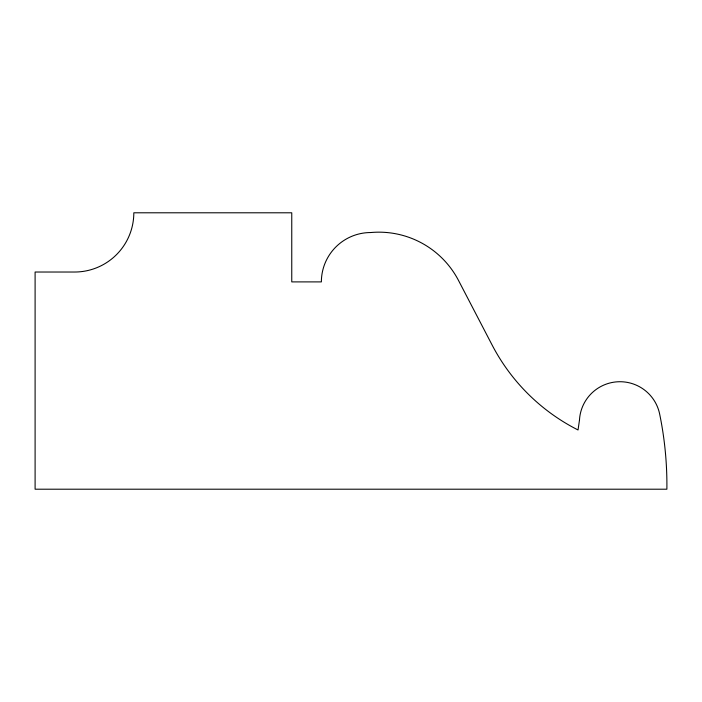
<?xml version="1.0" encoding="UTF-8"?>
<svg xmlns="http://www.w3.org/2000/svg" width="702" height="702" viewBox="0 0 702 702"><rect width="100%" height="100%" fill="white"/><g stroke="black" fill="none" stroke-linecap="round" stroke-linejoin="round"><path stroke-width="1.05" d="M579.475 420.121L578.036 429.975A197.165 197.165 0 0 1 492.128 345.051L458.546 280.519A89.812 89.812 0 0 0 370.735 232.537A49.359 49.359 0 0 0 321.376 281.897L291.76 281.897L291.76 212.794L133.819 212.794A59.231 59.231 0 0 1 74.587 272.025L35.1 272.025L35.1 489.206L666.882 489.206A351.105 351.105 0 0 0 659.494 413.285A40.541 40.541 0 0 0 579.475 420.121"/></g></svg>
